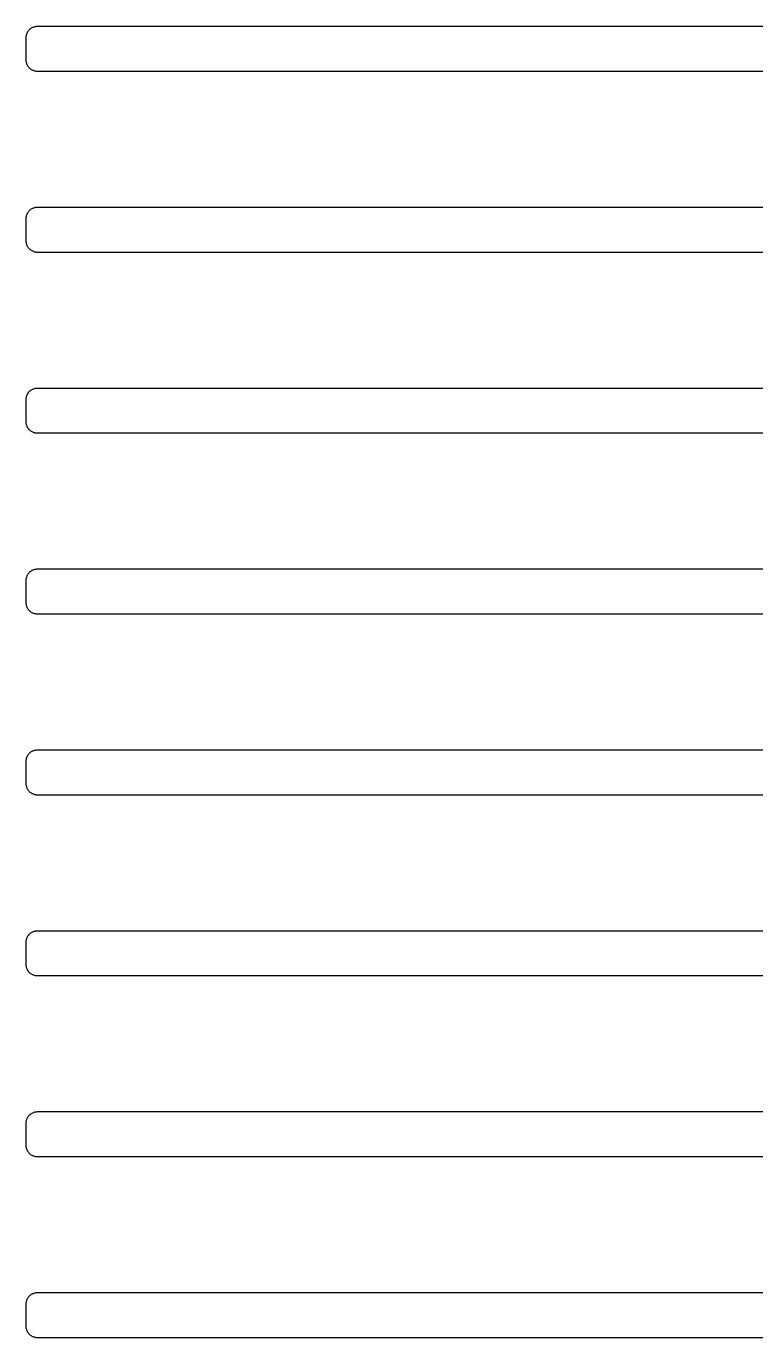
# Model space of a CAD drawing. Header units: metres. Extents: x -163 to 163, y -163 to 163.
# Drawn here: x -44.7 to -25.34, y -121.2 to -86.4 of the extents above; entities that cross this region are included whole.
import ezdxf

# ---------------------------------------------------------------- set-up
doc = ezdxf.new("R2010")
doc.units = ezdxf.units.M

msp = doc.modelspace()

# ---------------------------------------------------------------- linework, layer by layer
for p, q in [((-44.6966, -86.6613), (-44.6936, -86.6427)), ((-44.6936, -86.6427), (-44.6895, -86.6243)), ((-44.6895, -86.6243), (-44.6843, -86.6062)), ((-44.6843, -86.6062), (-44.6779, -86.5885)), ((-44.6779, -86.5885), (-44.6704, -86.5712)), ((-44.6704, -86.5712), (-44.6618, -86.5544)), ((-44.6618, -86.5544), (-44.6523, -86.5382)), ((-44.6523, -86.5382), (-44.6416, -86.5226)), ((-44.6416, -86.5226), (-44.6301, -86.5077)), ((-44.6301, -86.5077), (-44.6176, -86.4936)), ((-44.6176, -86.4936), (-44.6043, -86.4803)), ((-44.6043, -86.4803), (-44.5902, -86.4678)), ((-44.5902, -86.4678), (-44.5753, -86.4563)), ((-44.5753, -86.4563), (-44.5597, -86.4456)), ((-44.5597, -86.4456), (-44.5435, -86.4361)), ((-44.5435, -86.4361), (-44.5267, -86.4275)), ((-44.5267, -86.4275), (-44.5094, -86.42)), ((-44.5094, -86.42), (-44.4917, -86.4136)), ((-44.4917, -86.4136), (-44.4736, -86.4084)), ((-44.4736, -86.4084), (-44.4552, -86.4043)), ((-44.4552, -86.4043), (-44.4366, -86.4013)), ((-44.4366, -86.4013), (-44.4178, -86.3995)), ((-44.4178, -86.3995), (-44.3989, -86.399)), ((-44.3989, -86.399), (-17.3989, -86.399)), ((-44.6989, -86.6989), (-44.6983, -86.6801)), ((-44.6989, -87.299), (-44.6989, -86.6989)), ((-44.6983, -86.6801), (-44.6966, -86.6613)), ((-44.6983, -87.3178), (-44.6989, -87.299)), ((-44.6966, -87.3365), (-44.6983, -87.3178)), ((-44.6936, -87.3552), (-44.6966, -87.3365)), ((-44.6895, -87.3736), (-44.6936, -87.3552)), ((-44.6843, -87.3916), (-44.6895, -87.3736)), ((-44.6779, -87.4094), (-44.6843, -87.3916)), ((-44.6704, -87.4267), (-44.6779, -87.4094)), ((-44.6618, -87.4435), (-44.6704, -87.4267)), ((-44.6523, -87.4597), (-44.6618, -87.4435)), ((-44.6416, -87.4753), (-44.6523, -87.4597)), ((-44.6301, -87.4902), (-44.6416, -87.4753)), ((-44.6176, -87.5043), (-44.6301, -87.4902)), ((-44.6043, -87.5176), (-44.6176, -87.5043)), ((-44.5902, -87.5301), (-44.6043, -87.5176)), ((-44.5753, -87.5417), (-44.5902, -87.5301)), ((-44.5597, -87.5522), (-44.5753, -87.5417)), ((-44.5435, -87.5618), (-44.5597, -87.5522)), ((-44.5267, -87.5704), (-44.5435, -87.5618)), ((-44.5094, -87.5779), (-44.5267, -87.5704)), ((-44.4917, -87.5843), (-44.5094, -87.5779)), ((-44.4736, -87.5895), (-44.4917, -87.5843)), ((-44.4552, -87.5936), (-44.4736, -87.5895)), ((-44.4366, -87.5966), (-44.4552, -87.5936)), ((-44.4178, -87.5984), (-44.4366, -87.5966)), ((-44.3989, -87.599), (-44.4178, -87.5984)), ((-17.3989, -87.599), (-44.3989, -87.599)), ((-44.6989, -91.4989), (-44.6983, -91.4801)), ((-44.6989, -92.099), (-44.6989, -91.4989)), ((-44.6983, -91.4801), (-44.6966, -91.4613)), ((-44.6966, -91.4613), (-44.6936, -91.4427)), ((-44.6936, -91.4427), (-44.6895, -91.4243)), ((-44.6895, -91.4243), (-44.6843, -91.4062)), ((-44.6843, -91.4062), (-44.6779, -91.3885)), ((-44.6779, -91.3885), (-44.6704, -91.3712)), ((-44.6704, -91.3712), (-44.6618, -91.3544)), ((-44.6618, -91.3544), (-44.6523, -91.3382)), ((-44.6523, -91.3382), (-44.6416, -91.3226)), ((-44.6416, -91.3226), (-44.6301, -91.3077)), ((-44.6301, -91.3077), (-44.6176, -91.2936)), ((-44.6176, -91.2936), (-44.6043, -91.2803)), ((-44.6043, -91.2803), (-44.5902, -91.2678)), ((-44.5902, -91.2678), (-44.5753, -91.2562)), ((-44.5753, -91.2562), (-44.5597, -91.2457)), ((-44.5597, -91.2457), (-44.5435, -91.2361)), ((-44.5435, -91.2361), (-44.5267, -91.2275)), ((-44.5267, -91.2275), (-44.5094, -91.22)), ((-44.5094, -91.22), (-44.4917, -91.2136)), ((-44.4917, -91.2136), (-44.4736, -91.2084)), ((-44.4736, -91.2084), (-44.4552, -91.2043)), ((-44.4552, -91.2043), (-44.4366, -91.2013)), ((-44.4366, -91.2013), (-44.4178, -91.1995)), ((-44.4178, -91.1995), (-44.3989, -91.1989)), ((-44.3989, -91.1989), (-17.3989, -91.1989)), ((-44.6983, -92.1178), (-44.6989, -92.099)), ((-44.6966, -92.1366), (-44.6983, -92.1178)), ((-44.6936, -92.1552), (-44.6966, -92.1366)), ((-44.6895, -92.1736), (-44.6936, -92.1552)), ((-44.6843, -92.1917), (-44.6895, -92.1736)), ((-44.6779, -92.2094), (-44.6843, -92.1917)), ((-44.6704, -92.2267), (-44.6779, -92.2094)), ((-44.6618, -92.2435), (-44.6704, -92.2267)), ((-44.6523, -92.2597), (-44.6618, -92.2435)), ((-44.6416, -92.2753), (-44.6523, -92.2597)), ((-44.6301, -92.2902), (-44.6416, -92.2753)), ((-44.6176, -92.3043), (-44.6301, -92.2902)), ((-44.6043, -92.3176), (-44.6176, -92.3043)), ((-44.5902, -92.3301), (-44.6043, -92.3176)), ((-44.5753, -92.3417), (-44.5902, -92.3301)), ((-44.5597, -92.3522), (-44.5753, -92.3417)), ((-44.5435, -92.3618), (-44.5597, -92.3522)), ((-44.5267, -92.3704), (-44.5435, -92.3618)), ((-44.5094, -92.3779), (-44.5267, -92.3704)), ((-44.4917, -92.3843), (-44.5094, -92.3779)), ((-44.4736, -92.3895), (-44.4917, -92.3843)), ((-44.4552, -92.3936), (-44.4736, -92.3895)), ((-44.4366, -92.3966), (-44.4552, -92.3936)), ((-44.4178, -92.3984), (-44.4366, -92.3966)), ((-44.3989, -92.399), (-44.4178, -92.3984)), ((-17.3989, -92.399), (-44.3989, -92.399)), ((-44.5753, -96.0562), (-44.5597, -96.0457)), ((-44.5597, -96.0457), (-44.5435, -96.0361)), ((-44.5435, -96.0361), (-44.5267, -96.0275)), ((-44.5267, -96.0275), (-44.5094, -96.02)), ((-44.5094, -96.02), (-44.4917, -96.0136)), ((-44.4917, -96.0136), (-44.4736, -96.0084)), ((-44.4736, -96.0084), (-44.4552, -96.0043)), ((-44.4552, -96.0043), (-44.4366, -96.0013)), ((-44.4366, -96.0013), (-44.4178, -95.9995)), ((-44.4178, -95.9995), (-44.3989, -95.9989)), ((-44.3989, -95.9989), (-17.3989, -95.9989)), ((-44.6989, -96.299), (-44.6983, -96.2801)), ((-44.6989, -96.899), (-44.6989, -96.299)), ((-44.6983, -96.2801), (-44.6966, -96.2614)), ((-44.6966, -96.2614), (-44.6936, -96.2427)), ((-44.6936, -96.2427), (-44.6895, -96.2243)), ((-44.6895, -96.2243), (-44.6843, -96.2063)), ((-44.6843, -96.2063), (-44.6779, -96.1885)), ((-44.6779, -96.1885), (-44.6704, -96.1712)), ((-44.6704, -96.1712), (-44.6618, -96.1544)), ((-44.6618, -96.1544), (-44.6523, -96.1382)), ((-44.6523, -96.1382), (-44.6416, -96.1226)), ((-44.6416, -96.1226), (-44.6301, -96.1077)), ((-44.6301, -96.1077), (-44.6176, -96.0936)), ((-44.6176, -96.0936), (-44.6043, -96.0803)), ((-44.6043, -96.0803), (-44.5902, -96.0678)), ((-44.5902, -96.0678), (-44.5753, -96.0562)), ((-44.6983, -96.9178), (-44.6989, -96.899)), ((-44.6966, -96.9366), (-44.6983, -96.9178)), ((-44.6936, -96.9552), (-44.6966, -96.9366)), ((-44.6895, -96.9736), (-44.6936, -96.9552)), ((-44.6843, -96.9917), (-44.6895, -96.9736)), ((-44.6779, -97.0094), (-44.6843, -96.9917)), ((-44.6704, -97.0267), (-44.6779, -97.0094)), ((-44.6618, -97.0435), (-44.6704, -97.0267)), ((-44.6523, -97.0597), (-44.6618, -97.0435)), ((-44.6416, -97.0753), (-44.6523, -97.0597)), ((-44.6301, -97.0902), (-44.6416, -97.0753)), ((-44.6176, -97.1043), (-44.6301, -97.0902)), ((-44.6043, -97.1176), (-44.6176, -97.1043)), ((-44.5902, -97.1301), (-44.6043, -97.1176)), ((-44.5753, -97.1416), (-44.5902, -97.1301)), ((-44.5597, -97.1523), (-44.5753, -97.1416)), ((-44.5435, -97.1618), (-44.5597, -97.1523)), ((-44.5267, -97.1704), (-44.5435, -97.1618)), ((-44.5094, -97.1779), (-44.5267, -97.1704)), ((-44.4917, -97.1843), (-44.5094, -97.1779)), ((-44.4736, -97.1895), (-44.4917, -97.1843)), ((-44.4552, -97.1936), (-44.4736, -97.1895)), ((-44.4366, -97.1966), (-44.4552, -97.1936)), ((-44.4178, -97.1984), (-44.4366, -97.1966)), ((-44.3989, -97.1989), (-44.4178, -97.1984)), ((-17.3989, -97.1989), (-44.3989, -97.1989)), ((-44.6416, -100.923), (-44.6301, -100.908)), ((-44.6301, -100.908), (-44.6176, -100.894)), ((-44.6176, -100.894), (-44.6043, -100.88)), ((-44.6043, -100.88), (-44.5902, -100.868)), ((-44.5902, -100.868), (-44.5753, -100.856)), ((-44.5753, -100.856), (-44.5597, -100.846)), ((-44.5597, -100.846), (-44.5435, -100.836)), ((-44.5435, -100.836), (-44.5267, -100.827)), ((-44.5267, -100.827), (-44.5094, -100.82)), ((-44.5094, -100.82), (-44.4917, -100.814)), ((-44.4917, -100.814), (-44.4736, -100.808)), ((-44.4736, -100.808), (-44.4552, -100.804)), ((-44.4552, -100.804), (-44.4366, -100.801)), ((-44.4366, -100.801), (-44.4178, -100.8)), ((-44.4178, -100.8), (-44.3989, -100.799)), ((-44.3989, -100.799), (-17.3989, -100.799)), ((-44.6989, -101.099), (-44.6983, -101.08)), ((-44.6989, -101.699), (-44.6989, -101.099)), ((-44.6983, -101.08), (-44.6966, -101.061)), ((-44.6966, -101.061), (-44.6936, -101.043)), ((-44.6936, -101.043), (-44.6895, -101.024)), ((-44.6895, -101.024), (-44.6843, -101.006)), ((-44.6843, -101.006), (-44.6779, -100.989)), ((-44.6779, -100.989), (-44.6704, -100.971)), ((-44.6704, -100.971), (-44.6618, -100.954)), ((-44.6618, -100.954), (-44.6523, -100.938)), ((-44.6523, -100.938), (-44.6416, -100.923)), ((-44.6983, -101.718), (-44.6989, -101.699)), ((-44.6966, -101.737), (-44.6983, -101.718)), ((-44.6936, -101.755), (-44.6966, -101.737)), ((-44.6895, -101.774), (-44.6936, -101.755)), ((-44.6843, -101.792), (-44.6895, -101.774)), ((-44.6779, -101.809), (-44.6843, -101.792)), ((-44.6704, -101.827), (-44.6779, -101.809)), ((-44.6618, -101.843), (-44.6704, -101.827)), ((-44.6523, -101.86), (-44.6618, -101.843)), ((-44.6416, -101.875), (-44.6523, -101.86)), ((-44.6301, -101.89), (-44.6416, -101.875)), ((-44.6176, -101.904), (-44.6301, -101.89)), ((-44.6043, -101.918), (-44.6176, -101.904)), ((-44.5902, -101.93), (-44.6043, -101.918)), ((-44.5753, -101.942), (-44.5902, -101.93)), ((-44.5597, -101.952), (-44.5753, -101.942)), ((-44.5435, -101.962), (-44.5597, -101.952)), ((-44.5267, -101.97), (-44.5435, -101.962)), ((-44.5094, -101.978), (-44.5267, -101.97)), ((-44.4917, -101.984), (-44.5094, -101.978)), ((-44.4736, -101.99), (-44.4917, -101.984)), ((-44.4552, -101.994), (-44.4736, -101.99)), ((-44.4366, -101.997), (-44.4552, -101.994)), ((-44.4178, -101.998), (-44.4366, -101.997)), ((-44.3989, -101.999), (-44.4178, -101.998)), ((-17.3989, -101.999), (-44.3989, -101.999)), ((-44.6843, -105.806), (-44.6779, -105.789)), ((-44.6779, -105.789), (-44.6704, -105.771)), ((-44.6704, -105.771), (-44.6618, -105.754)), ((-44.6618, -105.754), (-44.6523, -105.738)), ((-44.6523, -105.738), (-44.6416, -105.723)), ((-44.6416, -105.723), (-44.6301, -105.708)), ((-44.6301, -105.708), (-44.6176, -105.694)), ((-44.6176, -105.694), (-44.6043, -105.68)), ((-44.6043, -105.68), (-44.5902, -105.668)), ((-44.5902, -105.668), (-44.5753, -105.656)), ((-44.5753, -105.656), (-44.5597, -105.646)), ((-44.5597, -105.646), (-44.5435, -105.636)), ((-44.5435, -105.636), (-44.5267, -105.628)), ((-44.5267, -105.628), (-44.5094, -105.62)), ((-44.5094, -105.62), (-44.4917, -105.614)), ((-44.4917, -105.614), (-44.4736, -105.608)), ((-44.4736, -105.608), (-44.4552, -105.604)), ((-44.4552, -105.604), (-44.4366, -105.601)), ((-44.4366, -105.601), (-44.4178, -105.6)), ((-44.4178, -105.6), (-44.3989, -105.599)), ((-44.3989, -105.599), (-17.3989, -105.599)), ((-44.6989, -105.899), (-44.6983, -105.88)), ((-44.6989, -106.499), (-44.6989, -105.899)), ((-44.6983, -105.88), (-44.6966, -105.861)), ((-44.6966, -105.861), (-44.6936, -105.843)), ((-44.6936, -105.843), (-44.6895, -105.824)), ((-44.6895, -105.824), (-44.6843, -105.806)), ((-44.6983, -106.518), (-44.6989, -106.499)), ((-44.6966, -106.537), (-44.6983, -106.518)), ((-44.6936, -106.555), (-44.6966, -106.537)), ((-44.6895, -106.574), (-44.6936, -106.555)), ((-44.6843, -106.592), (-44.6895, -106.574)), ((-44.6779, -106.609), (-44.6843, -106.592)), ((-44.6704, -106.627), (-44.6779, -106.609)), ((-44.6618, -106.643), (-44.6704, -106.627)), ((-44.6523, -106.66), (-44.6618, -106.643)), ((-44.6416, -106.675), (-44.6523, -106.66)), ((-44.6301, -106.69), (-44.6416, -106.675)), ((-44.6176, -106.704), (-44.6301, -106.69)), ((-44.6043, -106.718), (-44.6176, -106.704)), ((-44.5902, -106.73), (-44.6043, -106.718)), ((-44.5753, -106.742), (-44.5902, -106.73)), ((-44.5597, -106.752), (-44.5753, -106.742)), ((-44.5435, -106.762), (-44.5597, -106.752)), ((-44.5267, -106.77), (-44.5435, -106.762)), ((-44.5094, -106.778), (-44.5267, -106.77)), ((-44.4917, -106.784), (-44.5094, -106.778)), ((-44.4736, -106.79), (-44.4917, -106.784)), ((-44.4552, -106.794), (-44.4736, -106.79)), ((-44.4366, -106.797), (-44.4552, -106.794)), ((-44.4178, -106.798), (-44.4366, -106.797)), ((-44.3989, -106.799), (-44.4178, -106.798)), ((-17.3989, -106.799), (-44.3989, -106.799)), ((-44.6983, -110.68), (-44.6966, -110.661)), ((-44.6966, -110.661), (-44.6936, -110.643)), ((-44.6936, -110.643), (-44.6895, -110.624)), ((-44.6895, -110.624), (-44.6843, -110.606)), ((-44.6843, -110.606), (-44.6779, -110.589)), ((-44.6779, -110.589), (-44.6704, -110.571)), ((-44.6704, -110.571), (-44.6618, -110.554)), ((-44.6618, -110.554), (-44.6523, -110.538)), ((-44.6523, -110.538), (-44.6416, -110.523)), ((-44.6416, -110.523), (-44.6301, -110.508)), ((-44.6301, -110.508), (-44.6176, -110.494)), ((-44.6176, -110.494), (-44.6043, -110.48)), ((-44.6043, -110.48), (-44.5902, -110.468)), ((-44.5902, -110.468), (-44.5753, -110.456)), ((-44.5753, -110.456), (-44.5597, -110.446)), ((-44.5597, -110.446), (-44.5435, -110.436)), ((-44.5435, -110.436), (-44.5267, -110.428)), ((-44.5267, -110.428), (-44.5094, -110.42)), ((-44.5094, -110.42), (-44.4917, -110.414)), ((-44.4917, -110.414), (-44.4736, -110.408)), ((-44.4736, -110.408), (-44.4552, -110.404)), ((-44.4552, -110.404), (-44.4366, -110.401)), ((-44.4366, -110.401), (-44.4178, -110.4)), ((-44.4178, -110.4), (-44.3989, -110.399)), ((-44.3989, -110.399), (-17.3989, -110.399)), ((-44.6989, -110.699), (-44.6983, -110.68)), ((-44.6989, -111.299), (-44.6989, -110.699)), ((-44.6983, -111.318), (-44.6989, -111.299)), ((-44.6966, -111.337), (-44.6983, -111.318)), ((-44.6936, -111.355), (-44.6966, -111.337)), ((-44.6895, -111.374), (-44.6936, -111.355)), ((-44.6843, -111.392), (-44.6895, -111.374)), ((-44.6779, -111.409), (-44.6843, -111.392)), ((-44.6704, -111.427), (-44.6779, -111.409)), ((-44.6618, -111.443), (-44.6704, -111.427)), ((-44.6523, -111.46), (-44.6618, -111.443)), ((-44.6416, -111.475), (-44.6523, -111.46)), ((-44.6301, -111.49), (-44.6416, -111.475)), ((-44.6176, -111.504), (-44.6301, -111.49)), ((-44.6043, -111.518), (-44.6176, -111.504)), ((-44.5902, -111.53), (-44.6043, -111.518)), ((-44.5753, -111.542), (-44.5902, -111.53)), ((-44.5597, -111.552), (-44.5753, -111.542)), ((-44.5435, -111.562), (-44.5597, -111.552)), ((-44.5267, -111.57), (-44.5435, -111.562)), ((-44.5094, -111.578), (-44.5267, -111.57)), ((-44.4917, -111.584), (-44.5094, -111.578)), ((-44.4736, -111.59), (-44.4917, -111.584)), ((-44.4552, -111.594), (-44.4736, -111.59)), ((-44.4366, -111.597), (-44.4552, -111.594)), ((-44.4178, -111.598), (-44.4366, -111.597)), ((-44.3989, -111.599), (-44.4178, -111.598)), ((-17.3989, -111.599), (-44.3989, -111.599)), ((-44.6989, -115.499), (-44.6983, -115.48)), ((-44.6989, -116.099), (-44.6989, -115.499)), ((-44.6983, -115.48), (-44.6966, -115.461)), ((-44.6966, -115.461), (-44.6936, -115.443)), ((-44.6936, -115.443), (-44.6895, -115.424)), ((-44.6895, -115.424), (-44.6843, -115.406)), ((-44.6843, -115.406), (-44.6779, -115.389)), ((-44.6779, -115.389), (-44.6704, -115.371)), ((-44.6704, -115.371), (-44.6618, -115.354)), ((-44.6618, -115.354), (-44.6523, -115.338)), ((-44.6523, -115.338), (-44.6416, -115.323)), ((-44.6416, -115.323), (-44.6301, -115.308)), ((-44.6301, -115.308), (-44.6176, -115.294)), ((-44.6176, -115.294), (-44.6043, -115.28)), ((-44.6043, -115.28), (-44.5902, -115.268)), ((-44.5902, -115.268), (-44.5753, -115.256)), ((-44.5753, -115.256), (-44.5597, -115.246)), ((-44.5597, -115.246), (-44.5435, -115.236)), ((-44.5435, -115.236), (-44.5267, -115.228)), ((-44.5267, -115.228), (-44.5094, -115.22)), ((-44.5094, -115.22), (-44.4917, -115.214)), ((-44.4917, -115.214), (-44.4736, -115.208)), ((-44.4736, -115.208), (-44.4552, -115.204)), ((-44.4552, -115.204), (-44.4366, -115.201)), ((-44.4366, -115.201), (-44.4178, -115.2)), ((-44.4178, -115.2), (-44.3989, -115.199)), ((-44.3989, -115.199), (-17.3989, -115.199)), ((-44.6983, -116.118), (-44.6989, -116.099)), ((-44.6966, -116.137), (-44.6983, -116.118)), ((-44.6936, -116.155), (-44.6966, -116.137)), ((-44.6895, -116.174), (-44.6936, -116.155)), ((-44.6843, -116.192), (-44.6895, -116.174)), ((-44.6779, -116.209), (-44.6843, -116.192)), ((-44.6704, -116.227), (-44.6779, -116.209)), ((-44.6618, -116.243), (-44.6704, -116.227)), ((-44.6523, -116.26), (-44.6618, -116.243)), ((-44.6416, -116.275), (-44.6523, -116.26)), ((-44.6301, -116.29), (-44.6416, -116.275)), ((-44.6176, -116.304), (-44.6301, -116.29)), ((-44.6043, -116.318), (-44.6176, -116.304)), ((-44.5902, -116.33), (-44.6043, -116.318)), ((-44.5753, -116.342), (-44.5902, -116.33)), ((-44.5597, -116.352), (-44.5753, -116.342)), ((-44.5435, -116.362), (-44.5597, -116.352)), ((-44.5267, -116.37), (-44.5435, -116.362)), ((-44.5094, -116.378), (-44.5267, -116.37)), ((-44.4917, -116.384), (-44.5094, -116.378)), ((-44.4736, -116.39), (-44.4917, -116.384)), ((-44.4552, -116.394), (-44.4736, -116.39)), ((-44.4366, -116.397), (-44.4552, -116.394)), ((-44.4178, -116.398), (-44.4366, -116.397)), ((-44.3989, -116.399), (-44.4178, -116.398)), ((-17.3989, -116.399), (-44.3989, -116.399)), ((-44.5902, -120.068), (-44.5753, -120.056)), ((-44.5753, -120.056), (-44.5597, -120.046)), ((-44.5597, -120.046), (-44.5435, -120.036)), ((-44.5435, -120.036), (-44.5267, -120.027)), ((-44.5267, -120.027), (-44.5094, -120.02)), ((-44.5094, -120.02), (-44.4917, -120.014)), ((-44.4917, -120.014), (-44.4736, -120.008)), ((-44.4736, -120.008), (-44.4552, -120.004)), ((-44.4552, -120.004), (-44.4366, -120.001)), ((-44.4366, -120.001), (-44.4178, -120)), ((-44.4178, -120), (-44.3989, -119.999)), ((-44.3989, -119.999), (-17.3989, -119.999)), ((-44.6989, -120.299), (-44.6983, -120.28)), ((-44.6989, -120.899), (-44.6989, -120.299)), ((-44.6983, -120.28), (-44.6966, -120.261)), ((-44.6966, -120.261), (-44.6936, -120.243)), ((-44.6936, -120.243), (-44.6895, -120.224)), ((-44.6895, -120.224), (-44.6843, -120.206)), ((-44.6843, -120.206), (-44.6779, -120.189)), ((-44.6779, -120.189), (-44.6704, -120.171)), ((-44.6704, -120.171), (-44.6618, -120.154)), ((-44.6618, -120.154), (-44.6523, -120.138)), ((-44.6523, -120.138), (-44.6416, -120.123)), ((-44.6416, -120.123), (-44.6301, -120.108)), ((-44.6301, -120.108), (-44.6176, -120.094)), ((-44.6176, -120.094), (-44.6043, -120.08)), ((-44.6043, -120.08), (-44.5902, -120.068)), ((-44.6983, -120.918), (-44.6989, -120.899)), ((-44.6966, -120.937), (-44.6983, -120.918)), ((-44.6936, -120.955), (-44.6966, -120.937)), ((-44.6895, -120.974), (-44.6936, -120.955)), ((-44.6843, -120.992), (-44.6895, -120.974)), ((-44.6779, -121.009), (-44.6843, -120.992)), ((-44.6704, -121.027), (-44.6779, -121.009)), ((-44.6618, -121.043), (-44.6704, -121.027)), ((-44.6523, -121.06), (-44.6618, -121.043)), ((-44.6416, -121.075), (-44.6523, -121.06)), ((-44.6301, -121.09), (-44.6416, -121.075)), ((-44.6176, -121.104), (-44.6301, -121.09)), ((-44.6043, -121.118), (-44.6176, -121.104)), ((-44.5902, -121.13), (-44.6043, -121.118)), ((-44.5753, -121.142), (-44.5902, -121.13)), ((-44.5597, -121.152), (-44.5753, -121.142)), ((-44.5435, -121.162), (-44.5597, -121.152)), ((-44.5267, -121.17), (-44.5435, -121.162)), ((-44.5094, -121.178), (-44.5267, -121.17)), ((-44.4917, -121.184), (-44.5094, -121.178)), ((-44.4736, -121.19), (-44.4917, -121.184)), ((-44.4552, -121.194), (-44.4736, -121.19)), ((-44.4366, -121.197), (-44.4552, -121.194)), ((-44.4178, -121.198), (-44.4366, -121.197)), ((-44.3989, -121.199), (-44.4178, -121.198)), ((-17.3989, -121.199), (-44.3989, -121.199))]:
    msp.add_line(p, q)

doc.saveas('drawing.dxf')
